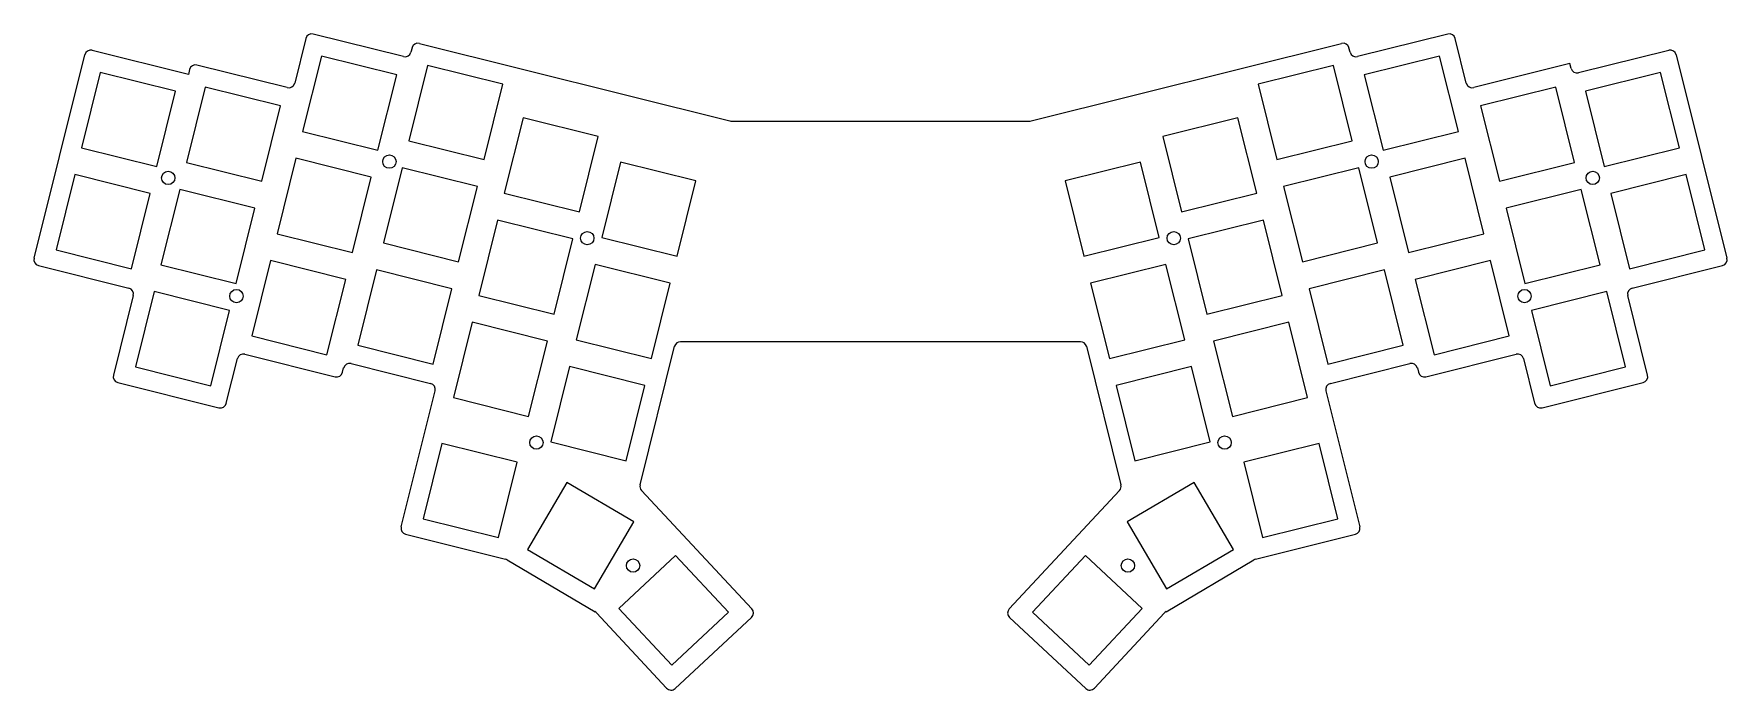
# Model space of a CAD drawing. Header units: millimetres. Extents: x 58 to 363, y -216 to -98.
import ezdxf

# ---------------------------------------------------------------- set-up
doc = ezdxf.new("R2010")
doc.units = ezdxf.units.MM

msp = doc.modelspace()

# ---------------------------------------------------------------- linework, layer by layer
for p, q in [((106.75, -98.86), (104.75, -106.92)), ((124.39, -102.13), (108.09, -98.06)), ((125.92, -100.55), (125.72, -101.32)), ((127.25, -99.75), (183.3, -113.72)), ((237.62, -113.72), (293.67, -99.75)), ((295.2, -101.32), (295, -100.55)), ((312.83, -98.06), (296.53, -102.13)), ((316.17, -106.92), (314.16, -98.86)), ((57.71, -138.48), (66.86, -101.8)), ((85.56, -105.33), (68.19, -101)), ((103.41, -107.72), (87.11, -103.65)), ((109.57, -102.04), (106.18, -115.62)), ((123.15, -105.43), (109.57, -102.04)), ((128.73, -103.72), (125.34, -117.31)), ((142.31, -107.11), (128.73, -103.72)), ((292.19, -103.72), (278.6, -107.11)), ((295.57, -117.31), (292.19, -103.72)), ((311.35, -102.04), (297.76, -105.43)), ((314.74, -115.62), (311.35, -102.04)), ((334.87, -103.39), (317.51, -107.72)), ((335.09, -104.26), (334.87, -103.39)), ((352.73, -101), (336.42, -105.06)), ((354.06, -101.8), (363.2, -138.48)), ((69.67, -104.97), (66.29, -118.56)), ((83.26, -108.36), (69.67, -104.97)), ((85.78, -104.45), (85.56, -105.33)), ((119.77, -119.01), (123.15, -105.43)), ((297.76, -105.43), (301.15, -119.01)), ((351.24, -104.97), (337.66, -108.36)), ((354.63, -118.56), (351.24, -104.97)), ((79.87, -121.94), (83.26, -108.36)), ((88.59, -107.63), (85.21, -121.21)), ((102.18, -111.02), (88.59, -107.63)), ((138.93, -120.69), (142.31, -107.11)), ((278.6, -107.11), (281.99, -120.69)), ((332.32, -107.63), (318.74, -111.02)), ((335.71, -121.21), (332.32, -107.63)), ((337.66, -108.36), (341.05, -121.94)), ((98.79, -124.6), (102.18, -111.02)), ((318.74, -111.02), (322.13, -124.6)), ((106.18, -115.62), (119.77, -119.01)), ((145.96, -113.17), (142.57, -126.76)), ((159.54, -116.56), (145.96, -113.17)), ((183.56, -113.75), (237.35, -113.75)), ((274.96, -113.17), (261.38, -116.56)), ((278.35, -126.76), (274.96, -113.17)), ((301.15, -119.01), (314.74, -115.62)), ((66.29, -118.56), (79.87, -121.94)), ((125.34, -117.31), (138.93, -120.69)), ((156.15, -130.14), (159.54, -116.56)), ((261.38, -116.56), (264.76, -130.14)), ((281.99, -120.69), (295.57, -117.31)), ((341.05, -121.94), (354.63, -118.56)), ((85.21, -121.21), (98.79, -124.6)), ((104.97, -120.47), (101.59, -134.06)), ((118.56, -123.86), (104.97, -120.47)), ((124.13, -122.16), (120.75, -135.74)), ((137.72, -125.55), (124.13, -122.16)), ((163.55, -121.16), (160.16, -134.75)), ((177.13, -124.55), (163.55, -121.16)), ((257.37, -121.16), (243.79, -124.55)), ((260.76, -134.75), (257.37, -121.16)), ((296.78, -122.16), (283.2, -125.55)), ((300.17, -135.74), (296.78, -122.16)), ((315.94, -120.47), (302.36, -123.86)), ((319.33, -134.06), (315.94, -120.47)), ((322.13, -124.6), (335.71, -121.21)), ((65.08, -123.41), (61.69, -136.99)), ((78.66, -126.8), (65.08, -123.41)), ((115.17, -137.44), (118.56, -123.86)), ((173.74, -138.14), (177.13, -124.55)), ((243.79, -124.55), (247.17, -138.14)), ((302.36, -123.86), (305.75, -137.44)), ((355.84, -123.41), (342.26, -126.8)), ((359.23, -136.99), (355.84, -123.41)), ((75.27, -140.38), (78.66, -126.8)), ((84, -126.07), (80.61, -139.65)), ((97.58, -129.45), (84, -126.07)), ((134.33, -139.13), (137.72, -125.55)), ((142.57, -126.76), (156.15, -130.14)), ((264.76, -130.14), (278.35, -126.76)), ((283.2, -125.55), (286.59, -139.13)), ((336.92, -126.07), (323.34, -129.45)), ((340.31, -139.65), (336.92, -126.07)), ((342.26, -126.8), (345.64, -140.38)), ((94.19, -143.04), (97.58, -129.45)), ((323.34, -129.45), (326.72, -143.04)), ((101.59, -134.06), (115.17, -137.44)), ((141.36, -131.61), (137.97, -145.19)), ((154.94, -134.99), (141.36, -131.61)), ((279.56, -131.61), (265.97, -134.99)), ((282.94, -145.19), (279.56, -131.61)), ((305.75, -137.44), (319.33, -134.06)), ((61.69, -136.99), (75.27, -140.38)), ((120.75, -135.74), (134.33, -139.13)), ((151.56, -148.58), (154.94, -134.99)), ((160.16, -134.75), (173.74, -138.14)), ((247.17, -138.14), (260.76, -134.75)), ((265.97, -134.99), (269.36, -148.58)), ((286.59, -139.13), (300.17, -135.74)), ((345.64, -140.38), (359.23, -136.99)), ((58.52, -139.81), (74.82, -143.87)), ((80.61, -139.65), (94.19, -143.04)), ((100.38, -138.91), (96.99, -152.49)), ((113.96, -142.3), (100.38, -138.91)), ((158.95, -139.6), (155.56, -153.18)), ((172.53, -142.99), (158.95, -139.6)), ((261.97, -139.6), (248.38, -142.99)), ((265.36, -153.18), (261.97, -139.6)), ((320.54, -138.91), (306.96, -142.3)), ((323.93, -152.49), (320.54, -138.91)), ((326.72, -143.04), (340.31, -139.65)), ((346.1, -143.87), (362.4, -139.81)), ((110.57, -155.88), (113.96, -142.3)), ((119.54, -140.6), (116.15, -154.18)), ((133.12, -143.98), (119.54, -140.6)), ((169.15, -156.57), (172.53, -142.99)), ((248.38, -142.99), (251.77, -156.57)), ((301.38, -140.6), (287.8, -143.98)), ((304.77, -154.18), (301.38, -140.6)), ((306.96, -142.3), (310.34, -155.88)), ((75.62, -145.21), (72.04, -159.57)), ((79.4, -144.5), (76.01, -158.09)), ((92.98, -147.89), (79.4, -144.5)), ((129.73, -157.57), (133.12, -143.98)), ((137.97, -145.19), (151.56, -148.58)), ((269.36, -148.58), (282.94, -145.19)), ((287.8, -143.98), (291.18, -157.57)), ((341.52, -144.5), (327.93, -147.89)), ((344.9, -158.09), (341.52, -144.5)), ((348.88, -159.57), (345.3, -145.21)), ((89.6, -161.47), (92.98, -147.89)), ((327.93, -147.89), (331.32, -161.47)), ((96.99, -152.49), (110.57, -155.88)), ((136.76, -150.04), (133.38, -163.63)), ((150.35, -153.43), (136.76, -150.04)), ((284.15, -150.04), (270.57, -153.43)), ((287.54, -163.63), (284.15, -150.04)), ((310.34, -155.88), (323.93, -152.49)), ((95.75, -155.79), (112.06, -159.86)), ((116.15, -154.18), (129.73, -157.57)), ((146.96, -167.01), (150.35, -153.43)), ((155.56, -153.18), (169.15, -156.57)), ((167.07, -179.36), (173.3, -154.37)), ((246.55, -153.54), (174.37, -153.54)), ((247.62, -154.37), (253.85, -179.36)), ((251.77, -156.57), (265.36, -153.18)), ((270.57, -153.43), (273.96, -167.01)), ((291.18, -157.57), (304.77, -154.18)), ((308.86, -159.86), (325.16, -155.79)), ((76.01, -158.09), (89.6, -161.47)), ((92.41, -164.65), (94.42, -156.59)), ((113.39, -159.06), (113.58, -158.28)), ((114.92, -157.48), (129.28, -161.06)), ((154.35, -158.04), (150.97, -171.62)), ((167.94, -161.42), (154.35, -158.04)), ((266.57, -158.04), (252.98, -161.42)), ((269.95, -171.62), (266.57, -158.04)), ((291.64, -161.06), (306, -157.48)), ((307.34, -158.28), (307.53, -159.06)), ((326.5, -156.59), (328.5, -164.65)), ((331.32, -161.47), (344.9, -158.09)), ((72.84, -160.9), (91.08, -165.45)), ((164.55, -175.01), (167.94, -161.42)), ((252.98, -161.42), (256.37, -175.01)), ((329.84, -165.45), (348.08, -160.9)), ((123.96, -186.94), (130.08, -162.39)), ((133.38, -163.63), (146.96, -167.01)), ((273.96, -167.01), (287.54, -163.63)), ((290.84, -162.39), (296.96, -186.94)), ((131.32, -171.87), (127.93, -185.46)), ((144.9, -175.26), (131.32, -171.87)), ((150.97, -171.62), (164.55, -175.01)), ((256.37, -175.01), (269.95, -171.62)), ((289.6, -171.87), (276.01, -175.26)), ((292.98, -185.46), (289.6, -171.87)), ((141.52, -188.85), (144.9, -175.26)), ((276.01, -175.26), (279.4, -188.85)), ((153.87, -178.93), (146.76, -190.99)), ((165.93, -186.03), (153.87, -178.93)), ((267.05, -178.93), (254.99, -186.03)), ((274.16, -190.99), (267.05, -178.93)), ((167.34, -180.37), (187.23, -201.7)), ((233.69, -201.7), (253.58, -180.37)), ((127.93, -185.46), (141.52, -188.85)), ((158.82, -198.1), (165.93, -186.03)), ((254.99, -186.03), (262.09, -198.1)), ((279.4, -188.85), (292.98, -185.46)), ((124.76, -188.27), (142.8, -192.77)), ((278.12, -192.77), (296.16, -188.27)), ((146.76, -190.99), (158.82, -198.1)), ((173.48, -192.09), (163.24, -201.64)), ((183.03, -202.33), (173.48, -192.09)), ((247.44, -192.09), (237.89, -202.33)), ((257.67, -201.64), (247.44, -192.09)), ((262.09, -198.1), (274.16, -190.99)), ((143.09, -192.89), (158.94, -202.23)), ((261.98, -202.23), (277.82, -192.89)), ((163.24, -201.64), (172.79, -211.88)), ((248.13, -211.88), (257.67, -201.64)), ((159.19, -202.42), (171.87, -216.02)), ((172.79, -211.88), (183.03, -202.33)), ((173.42, -216.08), (187.17, -203.26)), ((233.75, -203.26), (247.5, -216.08)), ((237.89, -202.33), (248.13, -211.88)), ((249.05, -216.02), (261.73, -202.42))]:
    msp.add_line(p, q)
for centre in [(121.83, -121.07), (299.09, -121.07), (81.93, -124.01), (338.98, -124.01), (157.55, -134.87), (263.37, -134.87), (94.24, -145.32), (326.67, -145.32), (148.36, -171.74), (272.56, -171.74), (165.81, -193.92), (255.11, -193.92)]:
    msp.add_circle(centre, 1.2)
for centre, start, end in [((107.82, -99.13), 76, 166), ((126.98, -100.81), 76, 166), ((293.94, -100.81), 14, 104), ((313.1, -99.13), 14, 104), ((67.93, -102.06), 76, 166), ((86.85, -104.72), 76, 166), ((124.65, -101.06), 256, 346), ((296.26, -101.06), 194, 284), ((352.99, -102.06), 14, 104), ((103.68, -106.65), 256, 346), ((317.24, -106.65), 194, 284), ((336.16, -103.99), 194, 284), ((183.56, -112.65), 256, 270), ((237.35, -112.65), 270, 284), ((58.78, -138.74), 166, 256), ((362.14, -138.74), 284, 14), ((74.55, -144.94), 346, 76), ((346.37, -144.94), 104, 194), ((95.49, -156.86), 76, 166), ((174.37, -154.64), 90, 166), ((246.55, -154.64), 14, 90), ((325.43, -156.86), 14, 104), ((114.65, -158.55), 76, 166), ((306.27, -158.55), 14, 104), ((73.1, -159.83), 166, 256), ((112.32, -158.79), 256, 346), ((129.01, -162.13), 346, 76), ((291.91, -162.13), 104, 194), ((308.6, -158.79), 194, 284), ((347.81, -159.83), 284, 14), ((91.35, -164.38), 256, 346), ((329.57, -164.38), 194, 284), ((168.14, -179.62), 166, 223), ((252.78, -179.62), 317, 14), ((125.02, -187.21), 166, 256), ((295.89, -187.21), 284, 14), ((142.54, -193.84), 59.5, 76), ((278.38, -193.84), 104, 120.5), ((158.38, -203.17), 43, 59.5), ((186.42, -202.45), 313, 43), ((234.5, -202.45), 137, 227), ((262.54, -203.17), 120.5, 137), ((172.67, -215.27), 223, 313), ((248.25, -215.27), 227, 317)]:
    msp.add_arc(centre, 1.1, start, end)

doc.saveas('drawing.dxf')
